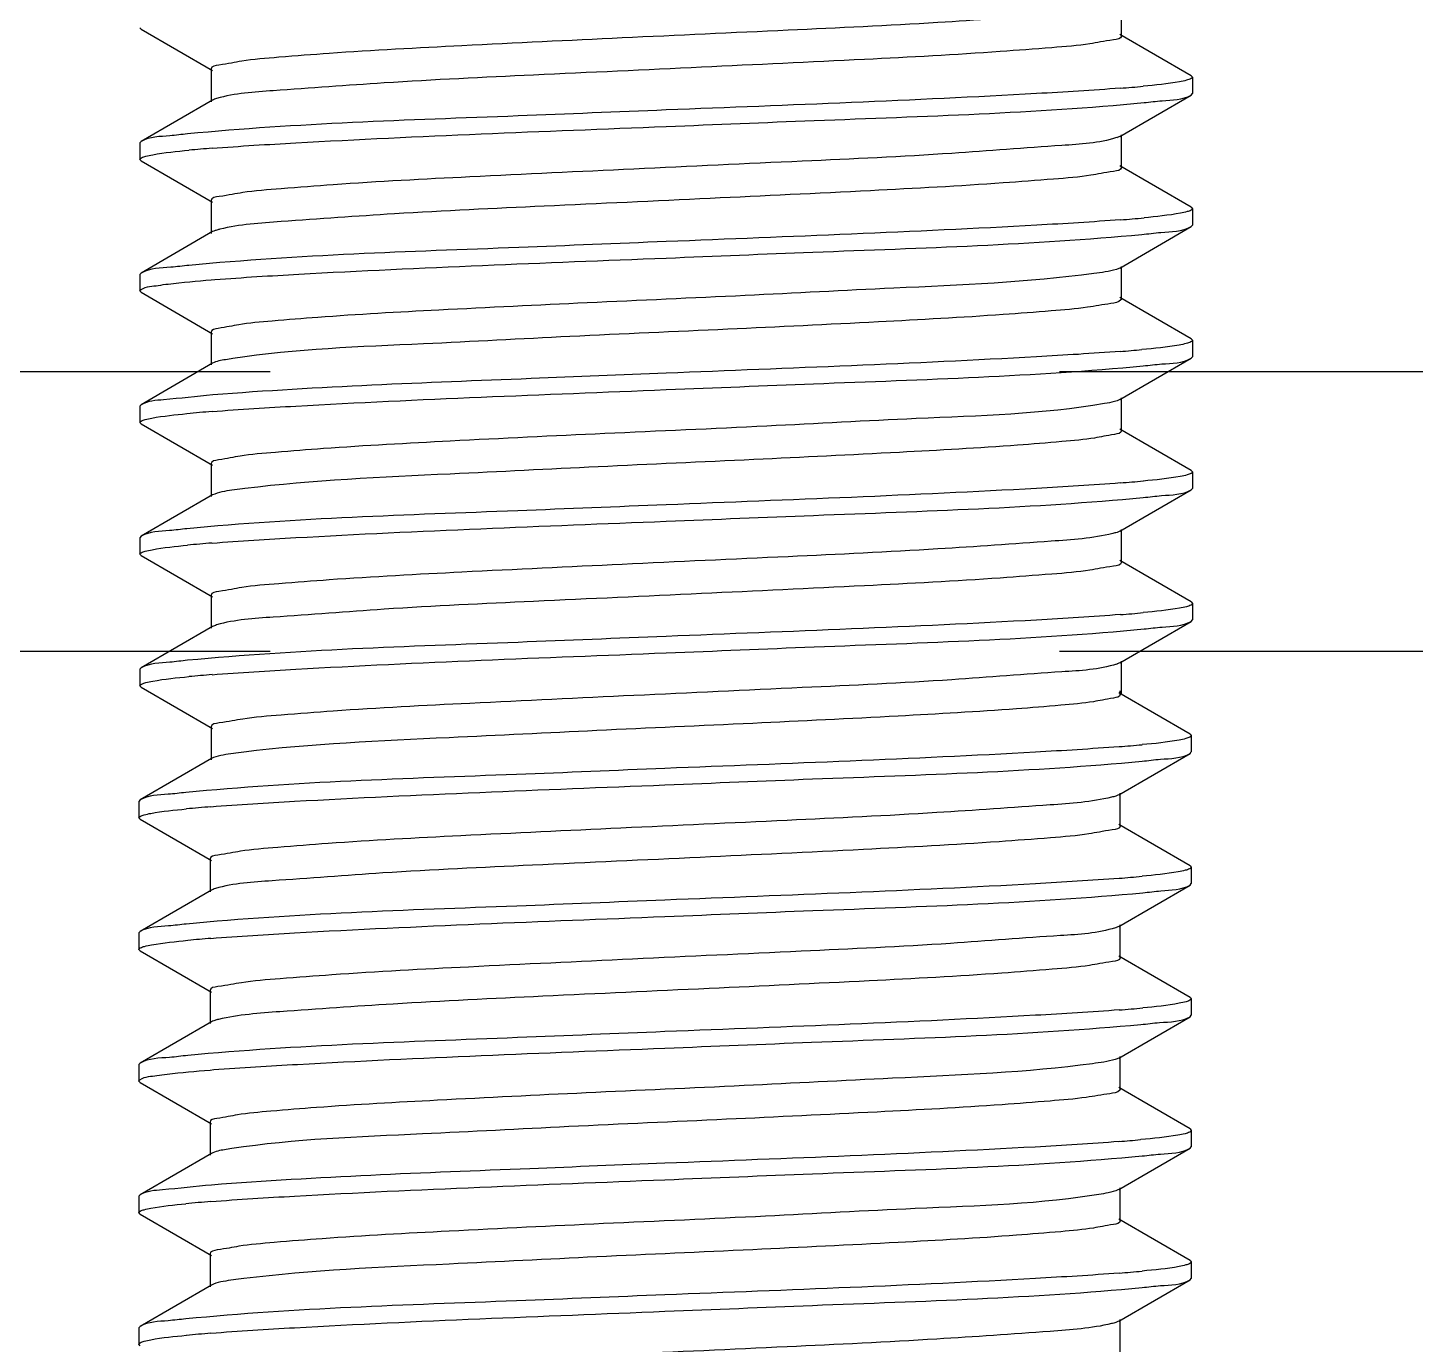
# Model space of a CAD drawing. Extents: x -1396510 to 1250330, y -1892470 to 1623980.
# Drawn here: x -1160447.9 to -1160347.5, y -61522 to -61426.7 of the extents above; entities that cross this region are included whole.
import ezdxf

# ---------------------------------------------------------------- set-up
doc = ezdxf.new("R2010")
doc.units = 0
doc.header["$LTSCALE"] = 1000
doc.header["$MEASUREMENT"] = 0

msp = doc.modelspace()

# ---------------------------------------------------------------- linework, layer by layer
at = {"linetype": 'Continuous'}
for p, q in [((-1160368.73, -61427.33), (-1160368.73, -61424.95)), ((-1160439.65, -61426.84), (-1160439.74, -61426.73)), ((-1160439.65, -61426.84), (-1160434.48, -61429.83)), ((-1160363.67, -61430.2), (-1160368.84, -61427.21)), ((-1160434.58, -61429.71), (-1160434.58, -61432.09)), ((-1160363.67, -61430.2), (-1160363.58, -61430.3)), ((-1160363.58, -61430.3), (-1160363.58, -61431.49)), ((-1160434.48, -61431.97), (-1160439.65, -61434.96)), ((-1160368.84, -61434.59), (-1160363.67, -61431.6)), ((-1160363.67, -61431.6), (-1160363.58, -61431.49)), ((-1160439.65, -61434.96), (-1160439.74, -61435.06)), ((-1160439.74, -61435.06), (-1160439.74, -61436.25)), ((-1160368.84, -61434.59), (-1160369.03, -61434.67)), ((-1160368.73, -61436.85), (-1160368.73, -61434.47)), ((-1160439.65, -61436.35), (-1160439.74, -61436.25)), ((-1160439.65, -61436.35), (-1160434.48, -61439.35)), ((-1160363.67, -61439.72), (-1160368.84, -61436.73)), ((-1160434.58, -61439.23), (-1160434.58, -61441.61)), ((-1160363.67, -61439.72), (-1160363.58, -61439.82)), ((-1160363.58, -61439.82), (-1160363.58, -61441.01)), ((-1160368.84, -61444.11), (-1160363.67, -61441.11)), ((-1160363.67, -61441.11), (-1160363.58, -61441.01)), ((-1160434.48, -61441.48), (-1160439.65, -61444.48)), ((-1160368.73, -61446.37), (-1160368.73, -61443.99)), ((-1160439.65, -61444.48), (-1160439.74, -61444.58)), ((-1160439.74, -61444.58), (-1160439.74, -61445.77)), ((-1160434.58, -61444.97), (-1160434.31, -61444.95)), ((-1160439.65, -61445.87), (-1160439.74, -61445.77)), ((-1160439.65, -61445.87), (-1160434.48, -61448.87)), ((-1160363.67, -61449.24), (-1160368.84, -61446.24)), ((-1160434.58, -61448.74), (-1160434.58, -61451.12)), ((-1160363.67, -61449.24), (-1160363.58, -61449.34)), ((-1160363.58, -61449.34), (-1160363.58, -61450.53)), ((-1160434.48, -61451), (-1160439.65, -61454)), ((-1160368.84, -61453.63), (-1160363.67, -61450.63)), ((-1160363.67, -61450.63), (-1160363.58, -61450.53)), ((-1160492.2, -61451.6), (-1160430.32, -61451.6)), ((-1160373.21, -61451.6), (-1160311.33, -61451.6)), ((-1160439.65, -61454), (-1160439.74, -61454.1)), ((-1160439.74, -61454.1), (-1160439.74, -61455.29)), ((-1160368.73, -61455.88), (-1160368.73, -61453.5)), ((-1160439.65, -61455.39), (-1160439.74, -61455.29)), ((-1160439.65, -61455.39), (-1160434.48, -61458.38)), ((-1160363.67, -61458.76), (-1160368.84, -61455.76)), ((-1160434.58, -61458.26), (-1160434.58, -61460.64)), ((-1160363.67, -61458.76), (-1160363.58, -61458.86)), ((-1160363.58, -61458.86), (-1160363.58, -61460.05)), ((-1160368.84, -61463.14), (-1160363.67, -61460.15)), ((-1160363.67, -61460.15), (-1160363.58, -61460.05)), ((-1160434.48, -61460.52), (-1160439.65, -61463.51)), ((-1160434.33, -61460.46), (-1160434.48, -61460.52)), ((-1160368.73, -61465.4), (-1160368.73, -61463.02)), ((-1160439.65, -61463.51), (-1160439.74, -61463.62)), ((-1160439.74, -61463.62), (-1160439.74, -61464.81)), ((-1160439.65, -61464.91), (-1160439.74, -61464.81)), ((-1160439.65, -61464.91), (-1160434.48, -61467.9)), ((-1160363.67, -61468.27), (-1160368.84, -61465.28)), ((-1160434.58, -61467.78), (-1160434.58, -61470.16)), ((-1160363.67, -61468.27), (-1160363.58, -61468.38)), ((-1160363.58, -61468.38), (-1160363.58, -61469.57)), ((-1160434.48, -61470.04), (-1160439.65, -61473.03)), ((-1160368.84, -61472.66), (-1160363.67, -61469.67)), ((-1160363.67, -61469.67), (-1160363.58, -61469.57)), ((-1160492.2, -61471.82), (-1160430.32, -61471.82)), ((-1160373.21, -61471.82), (-1160311.33, -61471.82)), ((-1160439.65, -61473.03), (-1160439.74, -61473.14)), ((-1160439.74, -61473.14), (-1160439.74, -61474.33)), ((-1160368.84, -61472.66), (-1160369.03, -61472.75)), ((-1160368.73, -61474.92), (-1160368.73, -61472.54)), ((-1160439.65, -61474.43), (-1160439.74, -61474.33)), ((-1160439.65, -61474.43), (-1160434.48, -61477.42)), ((-1160363.76, -61477.83), (-1160368.92, -61474.84)), ((-1160368.82, -61474.96), (-1160368.82, -61474.7)), ((-1160434.58, -61477.3), (-1160434.58, -61479.68)), ((-1160363.76, -61477.83), (-1160363.67, -61477.93)), ((-1160363.67, -61477.93), (-1160363.67, -61479.12)), ((-1160368.92, -61482.22), (-1160363.76, -61479.23)), ((-1160363.76, -61479.23), (-1160363.67, -61479.13)), ((-1160434.57, -61479.6), (-1160439.73, -61482.59)), ((-1160434.42, -61479.53), (-1160434.57, -61479.6)), ((-1160368.82, -61484.48), (-1160368.82, -61482.1)), ((-1160439.73, -61482.59), (-1160439.82, -61482.69)), ((-1160439.82, -61482.69), (-1160439.82, -61483.88)), ((-1160439.73, -61483.99), (-1160439.82, -61483.88)), ((-1160439.73, -61483.99), (-1160434.57, -61486.98)), ((-1160363.76, -61487.35), (-1160368.92, -61484.36)), ((-1160434.67, -61486.86), (-1160434.67, -61489.24)), ((-1160363.76, -61487.35), (-1160363.67, -61487.45)), ((-1160363.67, -61487.45), (-1160363.67, -61488.64)), ((-1160434.57, -61489.12), (-1160439.73, -61492.11)), ((-1160368.92, -61491.74), (-1160363.76, -61488.75)), ((-1160363.76, -61488.75), (-1160363.67, -61488.64)), ((-1160439.73, -61492.11), (-1160439.82, -61492.21)), ((-1160439.82, -61492.21), (-1160439.82, -61493.4)), ((-1160368.92, -61491.74), (-1160369.11, -61491.82)), ((-1160368.82, -61494), (-1160368.82, -61491.62)), ((-1160439.73, -61493.51), (-1160439.82, -61493.4)), ((-1160439.73, -61493.51), (-1160434.57, -61496.5)), ((-1160363.76, -61496.87), (-1160368.92, -61493.88)), ((-1160434.67, -61496.38), (-1160434.67, -61498.76)), ((-1160363.76, -61496.87), (-1160363.67, -61496.97)), ((-1160363.67, -61496.97), (-1160363.67, -61498.16)), ((-1160368.92, -61501.26), (-1160363.76, -61498.27)), ((-1160363.76, -61498.27), (-1160363.67, -61498.16)), ((-1160434.57, -61498.64), (-1160439.73, -61501.63)), ((-1160368.82, -61503.52), (-1160368.82, -61501.14)), ((-1160439.73, -61501.63), (-1160439.82, -61501.73)), ((-1160439.82, -61501.73), (-1160439.82, -61502.92)), ((-1160434.67, -61502.13), (-1160434.4, -61502.1)), ((-1160439.73, -61503.03), (-1160439.82, -61502.92)), ((-1160439.73, -61503.03), (-1160434.57, -61506.02)), ((-1160363.76, -61506.39), (-1160368.92, -61503.4)), ((-1160434.67, -61505.9), (-1160434.67, -61508.28)), ((-1160363.76, -61506.39), (-1160363.67, -61506.49)), ((-1160363.67, -61506.49), (-1160363.67, -61507.68)), ((-1160434.57, -61508.16), (-1160439.73, -61511.15)), ((-1160368.92, -61510.78), (-1160363.76, -61507.79)), ((-1160363.76, -61507.79), (-1160363.67, -61507.68)), ((-1160439.73, -61511.15), (-1160439.82, -61511.25)), ((-1160439.82, -61511.25), (-1160439.82, -61512.44)), ((-1160368.82, -61513.04), (-1160368.82, -61510.66)), ((-1160439.73, -61512.55), (-1160439.82, -61512.44)), ((-1160439.73, -61512.55), (-1160434.57, -61515.54)), ((-1160363.76, -61515.91), (-1160368.92, -61512.92)), ((-1160434.67, -61515.42), (-1160434.67, -61517.8)), ((-1160363.76, -61515.91), (-1160363.67, -61516.01)), ((-1160363.67, -61516.01), (-1160363.67, -61517.2)), ((-1160434.42, -61517.61), (-1160434.57, -61517.68)), ((-1160368.92, -61520.3), (-1160363.76, -61517.31)), ((-1160363.76, -61517.31), (-1160363.67, -61517.2)), ((-1160434.57, -61517.68), (-1160439.73, -61520.67)), ((-1160368.82, -61522.56), (-1160368.82, -61520.18)), ((-1160439.73, -61520.67), (-1160439.82, -61520.77)), ((-1160439.82, -61520.77), (-1160439.82, -61521.96)), ((-1160439.73, -61522.07), (-1160439.82, -61521.96))]:
    msp.add_line(p, q, dxfattribs=at)
for centre, radius, start, end in [((-1160377.21, -61323.2), 108.23, 274.4571, 275.3372), ((-1160369.74, -61432.59), 2.2, 287.9093, 289.044), ((-1160426.14, -61542.85), 107.73, 94.4567, 95.35), ((-1160432.78, -61446.28), 5.11, 103.4604, 104.3304), ((-1160377.09, -61334.15), 106.8, 274.4562, 275.3759), ((-1160377.41, -61339.89), 110.59, 274.4593, 275.2731), ((-1160426.42, -61558.62), 104.44, 94.4466, 95.4488), ((-1160377.19, -61352), 107.98, 274.4571, 275.3429), ((-1160426.36, -61568.9), 105.21, 94.4523, 95.4224), ((-1160377.21, -61361.28), 108.23, 274.4571, 275.3372), ((-1160369.74, -61470.67), 2.2, 287.9093, 289.044), ((-1160426.14, -61580.93), 107.73, 94.4567, 95.35), ((-1160377.28, -61371.08), 107.98, 274.4571, 275.3429), ((-1160426.44, -61587.98), 105.21, 94.4523, 95.4224), ((-1160377.3, -61380.35), 108.23, 274.4571, 275.3372), ((-1160369.83, -61489.74), 2.2, 287.9093, 289.044), ((-1160426.23, -61600.01), 107.73, 94.4567, 95.35), ((-1160432.87, -61503.44), 5.11, 103.4604, 104.3304), ((-1160377.18, -61391.3), 106.8, 274.4562, 275.3759), ((-1160377.5, -61397.04), 110.59, 274.4593, 275.2731), ((-1160426.51, -61615.77), 104.44, 94.4466, 95.4488), ((-1160377.28, -61409.16), 107.98, 274.4571, 275.3429), ((-1160426.44, -61626.06), 105.21, 94.4523, 95.4224)]:
    msp.add_arc(centre, radius, start, end, dxfattribs=at)
for points, knots in [([(-1160369.35, -61425.24), (-1160370.81, -61425.59), (-1160375.05, -61425.88), (-1160382.87, -61426.45), (-1160393.22, -61426.93), (-1160404.71, -61427.46), (-1160415.76, -61427.99), (-1160424.1, -61428.43), (-1160429.32, -61428.84), (-1160432.15, -61429.06), (-1160433.49, -61429.37), (-1160434.58, -61429.5), (-1160434.58, -61429.71)], [0, 0, 0, 0, 0.068576, 0.194029, 0.359725, 0.543506, 0.720761, 0.867753, 0.923531, 0.964877, 0.99049, 1, 1, 1, 1]), ([(-1160368.73, -61427.33), (-1160368.73, -61427.54), (-1160369.86, -61427.67), (-1160371.23, -61427.98), (-1160374.13, -61428.2), (-1160379.47, -61428.62), (-1160387.99, -61429.07), (-1160399.22, -61429.59), (-1160410.81, -61430.14), (-1160421.16, -61430.61), (-1160428.77, -61431.22), (-1160432.87, -61431.46), (-1160434.19, -61431.85)], [0, 0, 0, 0, 0.009703, 0.035887, 0.07813, 0.135078, 0.284815, 0.464601, 0.649729, 0.81476, 0.937049, 1, 1, 1, 1]), ([(-1160363.58, -61430.3), (-1160363.58, -61430.35), (-1160363.76, -61430.46), (-1160363.91, -61430.5), (-1160364.02, -61430.53)], [0, 0, 0, 0, 0.314295, 1, 1, 1, 1]), ([(-1160368.8, -61431.1), (-1160370.82, -61431.26), (-1160381.77, -61431.92), (-1160392.72, -61432.33), (-1160401.66, -61432.68)], [0, 0, 0, 0, 0.184553, 1, 1, 1, 1]), ([(-1160364.02, -61430.53), (-1160364.18, -61430.57), (-1160365.22, -61430.78), (-1160366.27, -61430.88), (-1160367.15, -61430.96)], [0, 0, 0, 0, 0.163341, 1, 1, 1, 1]), ([(-1160434.19, -61431.85), (-1160434.24, -61431.87), (-1160434.34, -61431.9), (-1160434.44, -61431.94), (-1160434.48, -61431.97)], [0, 0, 0, 0, 0.569522, 1, 1, 1, 1]), ([(-1160401.66, -61433.87), (-1160398.09, -61433.73), (-1160386.57, -61433.24), (-1160375.02, -61432.9), (-1160367.09, -61432.15)], [0, 0, 0, 0, 0.309073, 1, 1, 1, 1]), ([(-1160367.09, -61432.15), (-1160366.65, -61432.1), (-1160365.52, -61431.95), (-1160364.29, -61431.96), (-1160363.67, -61431.6)], [0, 0, 0, 0, 0.379133, 1, 1, 1, 1]), ([(-1160401.66, -61432.68), (-1160405.23, -61432.82), (-1160416.78, -61433.32), (-1160428.35, -61433.65), (-1160436.3, -61434.41)], [0, 0, 0, 0, 0.309586, 1, 1, 1, 1]), ([(-1160434.52, -61435.45), (-1160432.5, -61435.29), (-1160421.55, -61434.63), (-1160410.59, -61434.23), (-1160401.66, -61433.87)], [0, 0, 0, 0, 0.184541, 1, 1, 1, 1]), ([(-1160436.3, -61434.41), (-1160436.72, -61434.45), (-1160437.83, -61434.61), (-1160439.04, -61434.6), (-1160439.65, -61434.96)], [0, 0, 0, 0, 0.378727, 1, 1, 1, 1]), ([(-1160369.07, -61434.68), (-1160370.34, -61435.09), (-1160374.39, -61435.31), (-1160381.93, -61435.94), (-1160392.27, -61436.4), (-1160403.9, -61436.95), (-1160415.19, -61437.48), (-1160423.76, -61437.92), (-1160429.14, -61438.35), (-1160432.07, -61438.57), (-1160433.45, -61438.88), (-1160434.58, -61439.01), (-1160434.58, -61439.23)], [0, 0, 0, 0, 0.061098, 0.182334, 0.347135, 0.532706, 0.713328, 0.863975, 0.921317, 0.963856, 0.990226, 1, 1, 1, 1]), ([(-1160439.74, -61436.25), (-1160439.74, -61436.2), (-1160439.56, -61436.09), (-1160439.42, -61436.05), (-1160439.31, -61436.02)], [0, 0, 0, 0, 0.315177, 1, 1, 1, 1]), ([(-1160439.31, -61436.02), (-1160439.15, -61435.98), (-1160438.12, -61435.77), (-1160437.07, -61435.67), (-1160436.19, -61435.59)], [0, 0, 0, 0, 0.16229, 1, 1, 1, 1]), ([(-1160368.73, -61436.85), (-1160368.73, -61437.05), (-1160369.83, -61437.18), (-1160371.16, -61437.49), (-1160374, -61437.71), (-1160379.22, -61438.12), (-1160387.56, -61438.56), (-1160398.61, -61439.09), (-1160410.1, -61439.62), (-1160420.46, -61440.1), (-1160428.27, -61440.67), (-1160432.52, -61440.96), (-1160433.97, -61441.31)], [0, 0, 0, 0, 0.009517, 0.035128, 0.076492, 0.132277, 0.279305, 0.456588, 0.640385, 0.806077, 0.931494, 1, 1, 1, 1]), ([(-1160363.96, -61440.03), (-1160364.12, -61440.08), (-1160365.15, -61440.29), (-1160366.21, -61440.39), (-1160367.09, -61440.48)], [0, 0, 0, 0, 0.159053, 1, 1, 1, 1]), ([(-1160363.58, -61439.82), (-1160363.58, -61439.87), (-1160363.73, -61439.97), (-1160363.86, -61440.01), (-1160363.96, -61440.03)], [0, 0, 0, 0, 0.319254, 1, 1, 1, 1]), ([(-1160434.04, -61441.33), (-1160434.13, -61441.35), (-1160434.28, -61441.4), (-1160434.42, -61441.45), (-1160434.48, -61441.48)], [0, 0, 0, 0, 0.585672, 1, 1, 1, 1]), ([(-1160368.79, -61440.62), (-1160370.81, -61440.78), (-1160381.76, -61441.44), (-1160392.72, -61441.84), (-1160401.66, -61442.2)], [0, 0, 0, 0, 0.184509, 1, 1, 1, 1]), ([(-1160367.25, -61441.68), (-1160366.79, -61441.64), (-1160365.61, -61441.47), (-1160364.32, -61441.49), (-1160363.67, -61441.11)], [0, 0, 0, 0, 0.380051, 1, 1, 1, 1]), ([(-1160401.66, -61442.2), (-1160405.21, -61442.34), (-1160416.73, -61442.83), (-1160428.26, -61443.17), (-1160436.19, -61443.92)], [0, 0, 0, 0, 0.308784, 1, 1, 1, 1]), ([(-1160401.66, -61443.39), (-1160398.12, -61443.25), (-1160386.65, -61442.76), (-1160375.16, -61442.42), (-1160367.25, -61441.68)], [0, 0, 0, 0, 0.307895, 1, 1, 1, 1]), ([(-1160436.19, -61443.92), (-1160436.63, -61443.96), (-1160437.77, -61444.12), (-1160439.02, -61444.11), (-1160439.65, -61444.48)], [0, 0, 0, 0, 0.379378, 1, 1, 1, 1]), ([(-1160434.31, -61444.95), (-1160432.29, -61444.79), (-1160421.41, -61444.14), (-1160410.52, -61443.74), (-1160401.66, -61443.39)], [0, 0, 0, 0, 0.186017, 1, 1, 1, 1]), ([(-1160368.84, -61444.11), (-1160368.92, -61444.15), (-1160369.53, -61444.36), (-1160370.17, -61444.44), (-1160370.72, -61444.51)], [0, 0, 0, 0, 0.140461, 1, 1, 1, 1]), ([(-1160438.42, -61445.37), (-1160438.18, -61445.33), (-1160436.9, -61445.16), (-1160435.62, -61445.05), (-1160434.58, -61444.97)], [0, 0, 0, 0, 0.190958, 1, 1, 1, 1]), ([(-1160370.72, -61444.51), (-1160375.51, -61445.16), (-1160383.95, -61445.48), (-1160396.17, -61446.13), (-1160407.15, -61446.61), (-1160417.44, -61447.11), (-1160425.1, -61447.53), (-1160429.84, -61447.92), (-1160432.39, -61448.14), (-1160433.61, -61448.42), (-1160434.58, -61448.56), (-1160434.58, -61448.74)], [0, 0, 0, 0, 0.226556, 0.394464, 0.573122, 0.741029, 0.877994, 0.929534, 0.967621, 0.99116, 1, 1, 1, 1]), ([(-1160439.74, -61445.77), (-1160439.74, -61445.73), (-1160439.29, -61445.41), (-1160438.84, -61445.43), (-1160438.42, -61445.37)], [0, 0, 0, 0, 0.092798, 1, 1, 1, 1]), ([(-1160368.73, -61446.37), (-1160368.73, -61446.37), (-1160368.74, -61446.4), (-1160368.75, -61446.41), (-1160368.76, -61446.42)], [0, 0, 0, 0, 0.463467, 1, 1, 1, 1]), ([(-1160368.76, -61446.42), (-1160368.92, -61446.62), (-1160369.85, -61446.72), (-1160371.45, -61447.03), (-1160374.1, -61447.24), (-1160379.12, -61447.63), (-1160386.93, -61448.05), (-1160397.38, -61448.56), (-1160408.35, -61449.03), (-1160420.28, -61449.69), (-1160428.45, -61449.97), (-1160433.01, -61450.65)], [0, 0, 0, 0, 0.011937, 0.038615, 0.07957, 0.133598, 0.274096, 0.443272, 0.620779, 0.785256, 1, 1, 1, 1]), ([(-1160363.58, -61449.34), (-1160363.58, -61449.39), (-1160363.77, -61449.51), (-1160363.91, -61449.54), (-1160364.03, -61449.57)], [0, 0, 0, 0, 0.312916, 1, 1, 1, 1]), ([(-1160368.81, -61450.14), (-1160370.83, -61450.3), (-1160381.77, -61450.96), (-1160392.73, -61451.36), (-1160401.66, -61451.72)], [0, 0, 0, 0, 0.184619, 1, 1, 1, 1]), ([(-1160364.03, -61449.57), (-1160364.2, -61449.62), (-1160365.26, -61449.82), (-1160366.34, -61449.93), (-1160367.25, -61450.01)], [0, 0, 0, 0, 0.163149, 1, 1, 1, 1]), ([(-1160433.01, -61450.65), (-1160433.19, -61450.68), (-1160433.68, -61450.77), (-1160434.2, -61450.84), (-1160434.48, -61451)], [0, 0, 0, 0, 0.353551, 1, 1, 1, 1]), ([(-1160401.66, -61452.91), (-1160398.1, -61452.77), (-1160386.59, -61452.28), (-1160375.07, -61451.94), (-1160367.14, -61451.19)], [0, 0, 0, 0, 0.308711, 1, 1, 1, 1]), ([(-1160367.14, -61451.19), (-1160366.69, -61451.15), (-1160365.55, -61450.99), (-1160364.3, -61451), (-1160363.67, -61450.63)], [0, 0, 0, 0, 0.379419, 1, 1, 1, 1]), ([(-1160401.66, -61451.72), (-1160404.92, -61451.85), (-1160415.85, -61452.3), (-1160426.8, -61452.69), (-1160434.47, -61453.29)], [0, 0, 0, 0, 0.297814, 1, 1, 1, 1]), ([(-1160434.47, -61453.29), (-1160435.66, -61453.39), (-1160437.34, -61453.62), (-1160439.17, -61453.72), (-1160439.65, -61454)], [0, 0, 0, 0, 0.683777, 1, 1, 1, 1]), ([(-1160434.52, -61454.49), (-1160432.5, -61454.33), (-1160421.55, -61453.67), (-1160410.59, -61453.27), (-1160401.66, -61452.91)], [0, 0, 0, 0, 0.184504, 1, 1, 1, 1]), ([(-1160369.94, -61453.92), (-1160374.43, -61454.69), (-1160382.63, -61454.9), (-1160394.68, -61455.59), (-1160405.93, -61456.07), (-1160416.6, -61456.59), (-1160424.61, -61457.02), (-1160429.58, -61457.42), (-1160432.28, -61457.64), (-1160433.55, -61457.93), (-1160434.58, -61458.07), (-1160434.58, -61458.26)], [0, 0, 0, 0, 0.210773, 0.377666, 0.558838, 0.731273, 0.873076, 0.926648, 0.966309, 0.990838, 1, 1, 1, 1]), ([(-1160368.84, -61453.63), (-1160368.96, -61453.7), (-1160369.33, -61453.8), (-1160369.7, -61453.88), (-1160369.94, -61453.92)], [0, 0, 0, 0, 0.374139, 1, 1, 1, 1]), ([(-1160439.74, -61455.29), (-1160439.74, -61455.24), (-1160439.58, -61455.14), (-1160439.45, -61455.1), (-1160439.35, -61455.07)], [0, 0, 0, 0, 0.319044, 1, 1, 1, 1]), ([(-1160439.35, -61455.07), (-1160439.19, -61455.03), (-1160438.2, -61454.82), (-1160437.18, -61454.73), (-1160436.34, -61454.64)], [0, 0, 0, 0, 0.160861, 1, 1, 1, 1]), ([(-1160368.73, -61455.88), (-1160368.73, -61456.07), (-1160369.68, -61456.21), (-1160370.86, -61456.48), (-1160373.35, -61456.7), (-1160377.97, -61457.08), (-1160385.46, -61457.49), (-1160395.55, -61457.99), (-1160406.4, -61458.47), (-1160418.67, -61459.1), (-1160427.21, -61459.46), (-1160432.14, -61460.06)], [0, 0, 0, 0, 0.008683, 0.031763, 0.069103, 0.119686, 0.254361, 0.420111, 0.597552, 0.765912, 1, 1, 1, 1]), ([(-1160363.97, -61459.08), (-1160364.13, -61459.12), (-1160365.18, -61459.34), (-1160366.24, -61459.44), (-1160367.14, -61459.52)], [0, 0, 0, 0, 0.159502, 1, 1, 1, 1]), ([(-1160363.58, -61458.86), (-1160363.58, -61458.91), (-1160363.74, -61459.01), (-1160363.87, -61459.05), (-1160363.97, -61459.08)], [0, 0, 0, 0, 0.318137, 1, 1, 1, 1]), ([(-1160432.14, -61460.06), (-1160432.39, -61460.09), (-1160433.13, -61460.19), (-1160433.88, -61460.29), (-1160434.33, -61460.46)], [0, 0, 0, 0, 0.341642, 1, 1, 1, 1]), ([(-1160368.8, -61459.66), (-1160370.82, -61459.82), (-1160381.76, -61460.48), (-1160392.72, -61460.88), (-1160401.66, -61461.24)], [0, 0, 0, 0, 0.184538, 1, 1, 1, 1]), ([(-1160367.15, -61460.71), (-1160366.7, -61460.67), (-1160365.56, -61460.51), (-1160364.3, -61460.52), (-1160363.67, -61460.15)], [0, 0, 0, 0, 0.379512, 1, 1, 1, 1]), ([(-1160401.66, -61461.24), (-1160405.24, -61461.38), (-1160416.8, -61461.88), (-1160428.39, -61462.21), (-1160436.34, -61462.97)], [0, 0, 0, 0, 0.309919, 1, 1, 1, 1]), ([(-1160401.66, -61462.43), (-1160398.11, -61462.29), (-1160386.6, -61461.8), (-1160375.07, -61461.46), (-1160367.15, -61460.71)], [0, 0, 0, 0, 0.308641, 1, 1, 1, 1]), ([(-1160434.52, -61464.01), (-1160432.51, -61463.85), (-1160421.56, -61463.19), (-1160410.6, -61462.78), (-1160401.66, -61462.43)], [0, 0, 0, 0, 0.184493, 1, 1, 1, 1]), ([(-1160436.34, -61462.97), (-1160436.76, -61463.01), (-1160437.85, -61463.17), (-1160439.04, -61463.17), (-1160439.65, -61463.51)], [0, 0, 0, 0, 0.378482, 1, 1, 1, 1]), ([(-1160369.35, -61463.32), (-1160370.81, -61463.67), (-1160375.05, -61463.96), (-1160382.87, -61464.53), (-1160393.22, -61465.01), (-1160404.71, -61465.54), (-1160415.76, -61466.07), (-1160424.1, -61466.51), (-1160429.32, -61466.92), (-1160432.15, -61467.14), (-1160433.49, -61467.45), (-1160434.58, -61467.58), (-1160434.58, -61467.78)], [0, 0, 0, 0, 0.068576, 0.194029, 0.359725, 0.543506, 0.720761, 0.867753, 0.923531, 0.964877, 0.99049, 1, 1, 1, 1]), ([(-1160368.84, -61463.14), (-1160368.9, -61463.18), (-1160369.07, -61463.25), (-1160369.25, -61463.29), (-1160369.35, -61463.32)], [0, 0, 0, 0, 0.406881, 1, 1, 1, 1]), ([(-1160439.35, -61464.59), (-1160439.19, -61464.55), (-1160438.18, -61464.34), (-1160437.16, -61464.24), (-1160436.3, -61464.16)], [0, 0, 0, 0, 0.160696, 1, 1, 1, 1]), ([(-1160439.74, -61464.81), (-1160439.74, -61464.76), (-1160439.58, -61464.66), (-1160439.45, -61464.62), (-1160439.35, -61464.59)], [0, 0, 0, 0, 0.318595, 1, 1, 1, 1]), ([(-1160368.73, -61465.4), (-1160368.73, -61465.62), (-1160369.86, -61465.74), (-1160371.23, -61466.06), (-1160374.13, -61466.28), (-1160379.47, -61466.7), (-1160387.99, -61467.14), (-1160399.22, -61467.67), (-1160410.81, -61468.21), (-1160421.16, -61468.68), (-1160428.77, -61469.3), (-1160432.87, -61469.54), (-1160434.19, -61469.93)], [0, 0, 0, 0, 0.009703, 0.035887, 0.07813, 0.135078, 0.284815, 0.464601, 0.649729, 0.81476, 0.937049, 1, 1, 1, 1]), ([(-1160363.58, -61468.38), (-1160363.58, -61468.43), (-1160363.76, -61468.54), (-1160363.91, -61468.58), (-1160364.02, -61468.61)], [0, 0, 0, 0, 0.314295, 1, 1, 1, 1]), ([(-1160368.8, -61469.18), (-1160370.82, -61469.34), (-1160381.77, -61470), (-1160392.72, -61470.4), (-1160401.66, -61470.76)], [0, 0, 0, 0, 0.184553, 1, 1, 1, 1]), ([(-1160364.02, -61468.61), (-1160364.18, -61468.65), (-1160365.22, -61468.86), (-1160366.27, -61468.96), (-1160367.15, -61469.04)], [0, 0, 0, 0, 0.163341, 1, 1, 1, 1]), ([(-1160434.19, -61469.93), (-1160434.24, -61469.95), (-1160434.34, -61469.98), (-1160434.44, -61470.02), (-1160434.48, -61470.04)], [0, 0, 0, 0, 0.569522, 1, 1, 1, 1]), ([(-1160401.66, -61471.95), (-1160398.09, -61471.81), (-1160386.57, -61471.31), (-1160375.02, -61470.98), (-1160367.09, -61470.22)], [0, 0, 0, 0, 0.309073, 1, 1, 1, 1]), ([(-1160367.09, -61470.22), (-1160366.65, -61470.18), (-1160365.52, -61470.02), (-1160364.29, -61470.03), (-1160363.67, -61469.67)], [0, 0, 0, 0, 0.379133, 1, 1, 1, 1]), ([(-1160401.66, -61470.76), (-1160405.23, -61470.9), (-1160416.78, -61471.39), (-1160428.35, -61471.73), (-1160436.3, -61472.49)], [0, 0, 0, 0, 0.309586, 1, 1, 1, 1]), ([(-1160434.52, -61473.53), (-1160432.5, -61473.37), (-1160421.55, -61472.7), (-1160410.59, -61472.3), (-1160401.66, -61471.95)], [0, 0, 0, 0, 0.184541, 1, 1, 1, 1]), ([(-1160436.3, -61472.49), (-1160436.72, -61472.53), (-1160437.83, -61472.69), (-1160439.04, -61472.68), (-1160439.65, -61473.03)], [0, 0, 0, 0, 0.378727, 1, 1, 1, 1]), ([(-1160369.07, -61472.76), (-1160370.34, -61473.17), (-1160374.39, -61473.38), (-1160381.93, -61474.02), (-1160392.27, -61474.48), (-1160403.9, -61475.03), (-1160415.19, -61475.56), (-1160423.76, -61476), (-1160429.14, -61476.42), (-1160432.07, -61476.65), (-1160433.45, -61476.96), (-1160434.58, -61477.09), (-1160434.58, -61477.3)], [0, 0, 0, 0, 0.061098, 0.182334, 0.347135, 0.532706, 0.713328, 0.863975, 0.921317, 0.963856, 0.990226, 1, 1, 1, 1]), ([(-1160439.74, -61474.33), (-1160439.74, -61474.28), (-1160439.56, -61474.17), (-1160439.42, -61474.13), (-1160439.31, -61474.1)], [0, 0, 0, 0, 0.315177, 1, 1, 1, 1]), ([(-1160439.31, -61474.1), (-1160439.15, -61474.06), (-1160438.12, -61473.85), (-1160437.07, -61473.75), (-1160436.19, -61473.67)], [0, 0, 0, 0, 0.16229, 1, 1, 1, 1]), ([(-1160368.82, -61474.96), (-1160368.82, -61475.14), (-1160369.76, -61475.29), (-1160370.95, -61475.55), (-1160373.43, -61475.77), (-1160378.06, -61476.15), (-1160385.55, -61476.57), (-1160395.64, -61477.07), (-1160406.49, -61477.55), (-1160418.76, -61478.17), (-1160427.3, -61478.53), (-1160432.23, -61479.13)], [0, 0, 0, 0, 0.008683, 0.031763, 0.069103, 0.119686, 0.254361, 0.420111, 0.597552, 0.765912, 1, 1, 1, 1]), ([(-1160364.06, -61478.15), (-1160364.22, -61478.2), (-1160365.27, -61478.41), (-1160366.33, -61478.51), (-1160367.22, -61478.59)], [0, 0, 0, 0, 0.159502, 1, 1, 1, 1]), ([(-1160363.67, -61477.93), (-1160363.67, -61477.98), (-1160363.82, -61478.09), (-1160363.96, -61478.12), (-1160364.06, -61478.15)], [0, 0, 0, 0, 0.318137, 1, 1, 1, 1]), ([(-1160432.23, -61479.13), (-1160432.48, -61479.16), (-1160433.21, -61479.27), (-1160433.96, -61479.36), (-1160434.42, -61479.53)], [0, 0, 0, 0, 0.341642, 1, 1, 1, 1]), ([(-1160368.89, -61478.74), (-1160370.91, -61478.9), (-1160381.85, -61479.56), (-1160392.81, -61479.96), (-1160401.75, -61480.31)], [0, 0, 0, 0, 0.184538, 1, 1, 1, 1]), ([(-1160367.23, -61479.79), (-1160366.79, -61479.74), (-1160365.64, -61479.58), (-1160364.39, -61479.59), (-1160363.76, -61479.23)], [0, 0, 0, 0, 0.379512, 1, 1, 1, 1]), ([(-1160401.75, -61480.31), (-1160405.33, -61480.46), (-1160416.89, -61480.95), (-1160428.47, -61481.28), (-1160436.42, -61482.05)], [0, 0, 0, 0, 0.309919, 1, 1, 1, 1]), ([(-1160401.75, -61481.5), (-1160398.19, -61481.36), (-1160386.69, -61480.87), (-1160375.16, -61480.53), (-1160367.23, -61479.79)], [0, 0, 0, 0, 0.308641, 1, 1, 1, 1]), ([(-1160434.61, -61483.08), (-1160432.59, -61482.92), (-1160421.64, -61482.26), (-1160410.68, -61481.86), (-1160401.75, -61481.5)], [0, 0, 0, 0, 0.184493, 1, 1, 1, 1]), ([(-1160436.42, -61482.05), (-1160436.85, -61482.09), (-1160437.94, -61482.24), (-1160439.13, -61482.24), (-1160439.73, -61482.59)], [0, 0, 0, 0, 0.378482, 1, 1, 1, 1]), ([(-1160369.44, -61482.39), (-1160370.89, -61482.74), (-1160375.14, -61483.04), (-1160382.95, -61483.6), (-1160393.31, -61484.09), (-1160404.8, -61484.62), (-1160415.84, -61485.14), (-1160424.19, -61485.58), (-1160429.4, -61485.99), (-1160432.24, -61486.22), (-1160433.58, -61486.52), (-1160434.67, -61486.65), (-1160434.67, -61486.86)], [0, 0, 0, 0, 0.068576, 0.194029, 0.359725, 0.543506, 0.720761, 0.867753, 0.923531, 0.964877, 0.99049, 1, 1, 1, 1]), ([(-1160368.93, -61482.22), (-1160368.99, -61482.26), (-1160369.16, -61482.32), (-1160369.33, -61482.37), (-1160369.44, -61482.39)], [0, 0, 0, 0, 0.406881, 1, 1, 1, 1]), ([(-1160439.43, -61483.67), (-1160439.27, -61483.62), (-1160438.27, -61483.42), (-1160437.24, -61483.32), (-1160436.39, -61483.24)], [0, 0, 0, 0, 0.160696, 1, 1, 1, 1]), ([(-1160439.82, -61483.88), (-1160439.82, -61483.84), (-1160439.67, -61483.73), (-1160439.53, -61483.7), (-1160439.43, -61483.67)], [0, 0, 0, 0, 0.318595, 1, 1, 1, 1]), ([(-1160368.82, -61484.48), (-1160368.82, -61484.69), (-1160369.94, -61484.82), (-1160371.31, -61485.13), (-1160374.22, -61485.36), (-1160379.56, -61485.77), (-1160388.07, -61486.22), (-1160399.31, -61486.75), (-1160410.9, -61487.29), (-1160421.25, -61487.76), (-1160428.86, -61488.37), (-1160432.95, -61488.61), (-1160434.28, -61489)], [0, 0, 0, 0, 0.009703, 0.035887, 0.07813, 0.135078, 0.284815, 0.464601, 0.649729, 0.81476, 0.937049, 1, 1, 1, 1]), ([(-1160363.67, -61487.45), (-1160363.67, -61487.51), (-1160363.85, -61487.62), (-1160363.99, -61487.65), (-1160364.11, -61487.68)], [0, 0, 0, 0, 0.314295, 1, 1, 1, 1]), ([(-1160368.89, -61488.26), (-1160370.91, -61488.42), (-1160381.85, -61489.08), (-1160392.81, -61489.48), (-1160401.75, -61489.83)], [0, 0, 0, 0, 0.184553, 1, 1, 1, 1]), ([(-1160364.11, -61487.68), (-1160364.27, -61487.73), (-1160365.31, -61487.93), (-1160366.36, -61488.03), (-1160367.23, -61488.11)], [0, 0, 0, 0, 0.163341, 1, 1, 1, 1]), ([(-1160434.28, -61489), (-1160434.33, -61489.02), (-1160434.43, -61489.05), (-1160434.53, -61489.1), (-1160434.57, -61489.12)], [0, 0, 0, 0, 0.569522, 1, 1, 1, 1]), ([(-1160401.75, -61491.02), (-1160398.18, -61490.88), (-1160386.66, -61490.39), (-1160375.11, -61490.05), (-1160367.18, -61489.3)], [0, 0, 0, 0, 0.309073, 1, 1, 1, 1]), ([(-1160367.18, -61489.3), (-1160366.74, -61489.26), (-1160365.61, -61489.1), (-1160364.38, -61489.11), (-1160363.76, -61488.75)], [0, 0, 0, 0, 0.379133, 1, 1, 1, 1]), ([(-1160401.75, -61489.83), (-1160405.32, -61489.98), (-1160416.87, -61490.47), (-1160428.44, -61490.8), (-1160436.39, -61491.57)], [0, 0, 0, 0, 0.309586, 1, 1, 1, 1]), ([(-1160434.6, -61492.6), (-1160432.59, -61492.44), (-1160421.64, -61491.78), (-1160410.68, -61491.38), (-1160401.75, -61491.02)], [0, 0, 0, 0, 0.184541, 1, 1, 1, 1]), ([(-1160436.39, -61491.57), (-1160436.81, -61491.61), (-1160437.92, -61491.76), (-1160439.13, -61491.76), (-1160439.73, -61492.11)], [0, 0, 0, 0, 0.378727, 1, 1, 1, 1]), ([(-1160369.15, -61491.83), (-1160370.43, -61492.25), (-1160374.48, -61492.46), (-1160382.02, -61493.09), (-1160392.36, -61493.55), (-1160403.99, -61494.1), (-1160415.28, -61494.63), (-1160423.85, -61495.08), (-1160429.23, -61495.5), (-1160432.16, -61495.72), (-1160433.54, -61496.04), (-1160434.67, -61496.16), (-1160434.67, -61496.38)], [0, 0, 0, 0, 0.061098, 0.182334, 0.347135, 0.532706, 0.713328, 0.863975, 0.921317, 0.963856, 0.990226, 1, 1, 1, 1]), ([(-1160439.82, -61493.4), (-1160439.82, -61493.35), (-1160439.65, -61493.24), (-1160439.51, -61493.21), (-1160439.4, -61493.18)], [0, 0, 0, 0, 0.315177, 1, 1, 1, 1]), ([(-1160439.4, -61493.18), (-1160439.24, -61493.13), (-1160438.2, -61492.93), (-1160437.15, -61492.83), (-1160436.28, -61492.74)], [0, 0, 0, 0, 0.16229, 1, 1, 1, 1]), ([(-1160368.82, -61494), (-1160368.82, -61494.21), (-1160369.91, -61494.34), (-1160371.25, -61494.64), (-1160374.09, -61494.87), (-1160379.31, -61495.28), (-1160387.65, -61495.72), (-1160398.7, -61496.24), (-1160410.19, -61496.77), (-1160420.55, -61497.26), (-1160428.36, -61497.82), (-1160432.6, -61498.12), (-1160434.06, -61498.47)], [0, 0, 0, 0, 0.009517, 0.035128, 0.076492, 0.132277, 0.279305, 0.456588, 0.640385, 0.806077, 0.931494, 1, 1, 1, 1]), ([(-1160364.05, -61497.19), (-1160364.21, -61497.23), (-1160365.24, -61497.45), (-1160366.29, -61497.55), (-1160367.18, -61497.63)], [0, 0, 0, 0, 0.159053, 1, 1, 1, 1]), ([(-1160363.67, -61496.97), (-1160363.67, -61497.02), (-1160363.82, -61497.13), (-1160363.95, -61497.16), (-1160364.05, -61497.19)], [0, 0, 0, 0, 0.319254, 1, 1, 1, 1]), ([(-1160434.13, -61498.48), (-1160434.22, -61498.51), (-1160434.37, -61498.55), (-1160434.51, -61498.61), (-1160434.57, -61498.64)], [0, 0, 0, 0, 0.585672, 1, 1, 1, 1]), ([(-1160368.88, -61497.78), (-1160370.9, -61497.93), (-1160381.85, -61498.6), (-1160392.81, -61499), (-1160401.75, -61499.35)], [0, 0, 0, 0, 0.184509, 1, 1, 1, 1]), ([(-1160367.33, -61498.83), (-1160366.88, -61498.79), (-1160365.7, -61498.63), (-1160364.41, -61498.64), (-1160363.76, -61498.27)], [0, 0, 0, 0, 0.380051, 1, 1, 1, 1]), ([(-1160401.75, -61499.35), (-1160405.3, -61499.49), (-1160416.81, -61499.99), (-1160428.35, -61500.33), (-1160436.28, -61501.07)], [0, 0, 0, 0, 0.308784, 1, 1, 1, 1]), ([(-1160401.75, -61500.54), (-1160398.21, -61500.4), (-1160386.74, -61499.92), (-1160375.25, -61499.57), (-1160367.33, -61498.83)], [0, 0, 0, 0, 0.307895, 1, 1, 1, 1]), ([(-1160434.4, -61502.1), (-1160432.38, -61501.95), (-1160421.5, -61501.3), (-1160410.61, -61500.9), (-1160401.75, -61500.54)], [0, 0, 0, 0, 0.186017, 1, 1, 1, 1]), ([(-1160436.28, -61501.07), (-1160436.72, -61501.12), (-1160437.86, -61501.28), (-1160439.11, -61501.27), (-1160439.73, -61501.63)], [0, 0, 0, 0, 0.379378, 1, 1, 1, 1]), ([(-1160368.92, -61501.26), (-1160369, -61501.3), (-1160369.62, -61501.52), (-1160370.26, -61501.59), (-1160370.81, -61501.67)], [0, 0, 0, 0, 0.140461, 1, 1, 1, 1]), ([(-1160439.82, -61502.92), (-1160439.82, -61502.88), (-1160439.38, -61502.56), (-1160438.93, -61502.59), (-1160438.51, -61502.52)], [0, 0, 0, 0, 0.092798, 1, 1, 1, 1]), ([(-1160438.51, -61502.52), (-1160438.27, -61502.49), (-1160436.99, -61502.32), (-1160435.7, -61502.21), (-1160434.67, -61502.13)], [0, 0, 0, 0, 0.190958, 1, 1, 1, 1]), ([(-1160370.81, -61501.67), (-1160375.6, -61502.31), (-1160384.04, -61502.64), (-1160396.25, -61503.28), (-1160407.24, -61503.76), (-1160417.53, -61504.27), (-1160425.19, -61504.69), (-1160429.93, -61505.07), (-1160432.48, -61505.3), (-1160433.7, -61505.57), (-1160434.67, -61505.71), (-1160434.67, -61505.9)], [0, 0, 0, 0, 0.226556, 0.394464, 0.573122, 0.741029, 0.877994, 0.929534, 0.967621, 0.99116, 1, 1, 1, 1]), ([(-1160368.85, -61503.58), (-1160369.01, -61503.77), (-1160369.93, -61503.88), (-1160371.54, -61504.18), (-1160374.18, -61504.39), (-1160379.2, -61504.79), (-1160387.02, -61505.2), (-1160397.47, -61505.71), (-1160408.44, -61506.19), (-1160420.37, -61506.84), (-1160428.54, -61507.12), (-1160433.1, -61507.81)], [0, 0, 0, 0, 0.011937, 0.038615, 0.07957, 0.133598, 0.274096, 0.443272, 0.620779, 0.785256, 1, 1, 1, 1]), ([(-1160368.82, -61503.52), (-1160368.82, -61503.53), (-1160368.83, -61503.55), (-1160368.84, -61503.57), (-1160368.85, -61503.58)], [0, 0, 0, 0, 0.463467, 1, 1, 1, 1]), ([(-1160363.67, -61506.49), (-1160363.67, -61506.55), (-1160363.85, -61506.66), (-1160364, -61506.7), (-1160364.12, -61506.73)], [0, 0, 0, 0, 0.312916, 1, 1, 1, 1]), ([(-1160368.9, -61507.3), (-1160370.92, -61507.46), (-1160381.86, -61508.12), (-1160392.81, -61508.52), (-1160401.75, -61508.87)], [0, 0, 0, 0, 0.184619, 1, 1, 1, 1]), ([(-1160364.12, -61506.73), (-1160364.29, -61506.77), (-1160365.35, -61506.98), (-1160366.43, -61507.08), (-1160367.33, -61507.16)], [0, 0, 0, 0, 0.163149, 1, 1, 1, 1]), ([(-1160433.1, -61507.81), (-1160433.27, -61507.83), (-1160433.77, -61507.92), (-1160434.28, -61508), (-1160434.57, -61508.16)], [0, 0, 0, 0, 0.353551, 1, 1, 1, 1]), ([(-1160401.75, -61510.06), (-1160398.19, -61509.92), (-1160386.68, -61509.43), (-1160375.15, -61509.09), (-1160367.22, -61508.34)], [0, 0, 0, 0, 0.308711, 1, 1, 1, 1]), ([(-1160367.22, -61508.34), (-1160366.78, -61508.3), (-1160365.64, -61508.14), (-1160364.39, -61508.15), (-1160363.76, -61507.79)], [0, 0, 0, 0, 0.379419, 1, 1, 1, 1]), ([(-1160401.75, -61508.87), (-1160405, -61509), (-1160415.94, -61509.45), (-1160426.89, -61509.85), (-1160434.55, -61510.45)], [0, 0, 0, 0, 0.297814, 1, 1, 1, 1]), ([(-1160434.55, -61510.45), (-1160435.74, -61510.54), (-1160437.43, -61510.77), (-1160439.25, -61510.87), (-1160439.73, -61511.15)], [0, 0, 0, 0, 0.683777, 1, 1, 1, 1]), ([(-1160434.61, -61511.64), (-1160432.59, -61511.48), (-1160421.64, -61510.82), (-1160410.68, -61510.42), (-1160401.75, -61510.06)], [0, 0, 0, 0, 0.184504, 1, 1, 1, 1]), ([(-1160370.03, -61511.07), (-1160374.52, -61511.84), (-1160382.72, -61512.05), (-1160394.77, -61512.74), (-1160406.02, -61513.22), (-1160416.69, -61513.74), (-1160424.69, -61514.17), (-1160429.67, -61514.57), (-1160432.36, -61514.8), (-1160433.64, -61515.08), (-1160434.67, -61515.22), (-1160434.67, -61515.42)], [0, 0, 0, 0, 0.210773, 0.377666, 0.558838, 0.731273, 0.873076, 0.926648, 0.966309, 0.990838, 1, 1, 1, 1]), ([(-1160368.93, -61510.78), (-1160369.05, -61510.85), (-1160369.42, -61510.95), (-1160369.79, -61511.03), (-1160370.03, -61511.07)], [0, 0, 0, 0, 0.374139, 1, 1, 1, 1]), ([(-1160439.82, -61512.44), (-1160439.82, -61512.39), (-1160439.67, -61512.29), (-1160439.54, -61512.25), (-1160439.44, -61512.23)], [0, 0, 0, 0, 0.319044, 1, 1, 1, 1]), ([(-1160439.44, -61512.23), (-1160439.28, -61512.18), (-1160438.28, -61511.98), (-1160437.27, -61511.88), (-1160436.42, -61511.8)], [0, 0, 0, 0, 0.160861, 1, 1, 1, 1]), ([(-1160368.82, -61513.04), (-1160368.82, -61513.22), (-1160369.76, -61513.36), (-1160370.95, -61513.63), (-1160373.43, -61513.85), (-1160378.06, -61514.23), (-1160385.55, -61514.65), (-1160395.64, -61515.14), (-1160406.49, -61515.62), (-1160418.76, -61516.25), (-1160427.3, -61516.61), (-1160432.23, -61517.21)], [0, 0, 0, 0, 0.008683, 0.031763, 0.069103, 0.119686, 0.254361, 0.420111, 0.597552, 0.765912, 1, 1, 1, 1]), ([(-1160364.06, -61516.23), (-1160364.22, -61516.28), (-1160365.27, -61516.49), (-1160366.33, -61516.59), (-1160367.22, -61516.67)], [0, 0, 0, 0, 0.159502, 1, 1, 1, 1]), ([(-1160363.67, -61516.01), (-1160363.67, -61516.06), (-1160363.82, -61516.17), (-1160363.96, -61516.2), (-1160364.06, -61516.23)], [0, 0, 0, 0, 0.318137, 1, 1, 1, 1]), ([(-1160432.23, -61517.21), (-1160432.48, -61517.24), (-1160433.21, -61517.34), (-1160433.96, -61517.44), (-1160434.42, -61517.61)], [0, 0, 0, 0, 0.341642, 1, 1, 1, 1]), ([(-1160368.89, -61516.82), (-1160370.91, -61516.97), (-1160381.85, -61517.64), (-1160392.81, -61518.04), (-1160401.75, -61518.39)], [0, 0, 0, 0, 0.184538, 1, 1, 1, 1]), ([(-1160367.23, -61517.86), (-1160366.79, -61517.82), (-1160365.64, -61517.66), (-1160364.39, -61517.67), (-1160363.76, -61517.31)], [0, 0, 0, 0, 0.379512, 1, 1, 1, 1]), ([(-1160401.75, -61518.39), (-1160405.33, -61518.53), (-1160416.89, -61519.03), (-1160428.47, -61519.36), (-1160436.42, -61520.13)], [0, 0, 0, 0, 0.309919, 1, 1, 1, 1]), ([(-1160401.75, -61519.58), (-1160398.19, -61519.44), (-1160386.69, -61518.95), (-1160375.16, -61518.61), (-1160367.23, -61517.86)], [0, 0, 0, 0, 0.308641, 1, 1, 1, 1]), ([(-1160434.61, -61521.16), (-1160432.59, -61521), (-1160421.64, -61520.34), (-1160410.68, -61519.94), (-1160401.75, -61519.58)], [0, 0, 0, 0, 0.184493, 1, 1, 1, 1]), ([(-1160436.42, -61520.13), (-1160436.85, -61520.17), (-1160437.94, -61520.32), (-1160439.13, -61520.32), (-1160439.73, -61520.67)], [0, 0, 0, 0, 0.378482, 1, 1, 1, 1]), ([(-1160369.44, -61520.47), (-1160370.89, -61520.82), (-1160375.14, -61521.12), (-1160382.95, -61521.68), (-1160393.31, -61522.17), (-1160404.8, -61522.7), (-1160415.84, -61523.22), (-1160424.19, -61523.66), (-1160429.4, -61524.07), (-1160432.24, -61524.3), (-1160433.58, -61524.6), (-1160434.67, -61524.73), (-1160434.67, -61524.94)], [0, 0, 0, 0, 0.068576, 0.194029, 0.359725, 0.543506, 0.720761, 0.867753, 0.923531, 0.964877, 0.99049, 1, 1, 1, 1]), ([(-1160368.93, -61520.3), (-1160368.99, -61520.33), (-1160369.16, -61520.4), (-1160369.33, -61520.45), (-1160369.44, -61520.47)], [0, 0, 0, 0, 0.406881, 1, 1, 1, 1]), ([(-1160439.43, -61521.74), (-1160439.27, -61521.7), (-1160438.27, -61521.49), (-1160437.24, -61521.4), (-1160436.39, -61521.31)], [0, 0, 0, 0, 0.160696, 1, 1, 1, 1]), ([(-1160439.82, -61521.96), (-1160439.82, -61521.91), (-1160439.67, -61521.81), (-1160439.53, -61521.77), (-1160439.43, -61521.74)], [0, 0, 0, 0, 0.318595, 1, 1, 1, 1])]:
    msp.add_open_spline(points, degree=3, knots=knots, dxfattribs=at)

doc.saveas('drawing.dxf')
